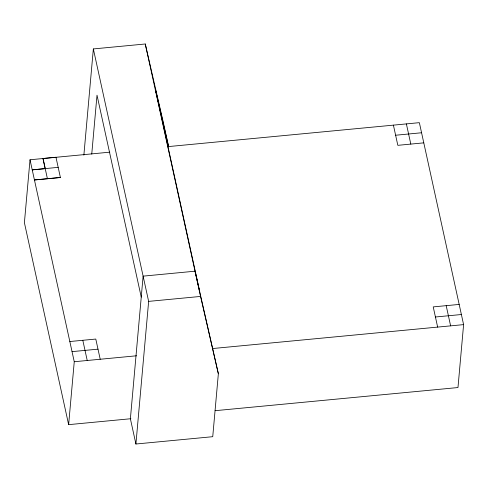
<?xml version="1.0" encoding="UTF-8"?>
<svg xmlns="http://www.w3.org/2000/svg" width="488" height="488" viewBox="0 0 488 488"><rect width="100%" height="100%" fill="white"/><g stroke="black" fill="none" stroke-linecap="round" stroke-linejoin="round"><path stroke-width="0.73" d="M109.812 152.165L30.018 159.771L24.4 222.693L68.637 424.651L130.869 418.722M58.188 167.353L32.226 169.867L45.207 168.628L42.999 158.49L55.974 157.252L60.396 177.492L34.441 179.968L60.396 177.492M47.415 178.73L42.999 158.49M83.869 155.147L93.348 48.934L145.265 43.987L163.059 121.317L168.586 146.565L155.477 89.585L199.714 291.543M91.75 154.092L97.008 95.154L141.245 297.113M68.637 424.651L74.255 361.73L30.018 159.771M135.914 444.013L130.387 418.765L143.118 276.141L195.029 271.194L218.356 373.765L212.737 436.693L135.914 444.013L148.645 301.383L93.348 48.934M167.439 146.674L419.363 122.665L463.6 324.624L457.982 387.545L215.116 410.689M395.615 135.237L421.577 132.76M423.785 142.856L397.83 145.333L393.407 125.135M148.645 301.383L200.556 296.436L218.356 373.765M69.827 341.533L95.788 339.056L100.211 359.253M459.178 304.427L433.222 306.897L437.644 327.094M72.041 351.628L97.996 349.158M435.43 316.999L461.386 314.522M74.255 361.73L136.609 355.782M212.433 348.56L463.6 324.624M406.382 123.897L410.811 144.094M446.197 305.659L450.619 325.856M145.265 43.987L200.556 296.436M82.808 340.295L87.23 360.492"/></g></svg>
